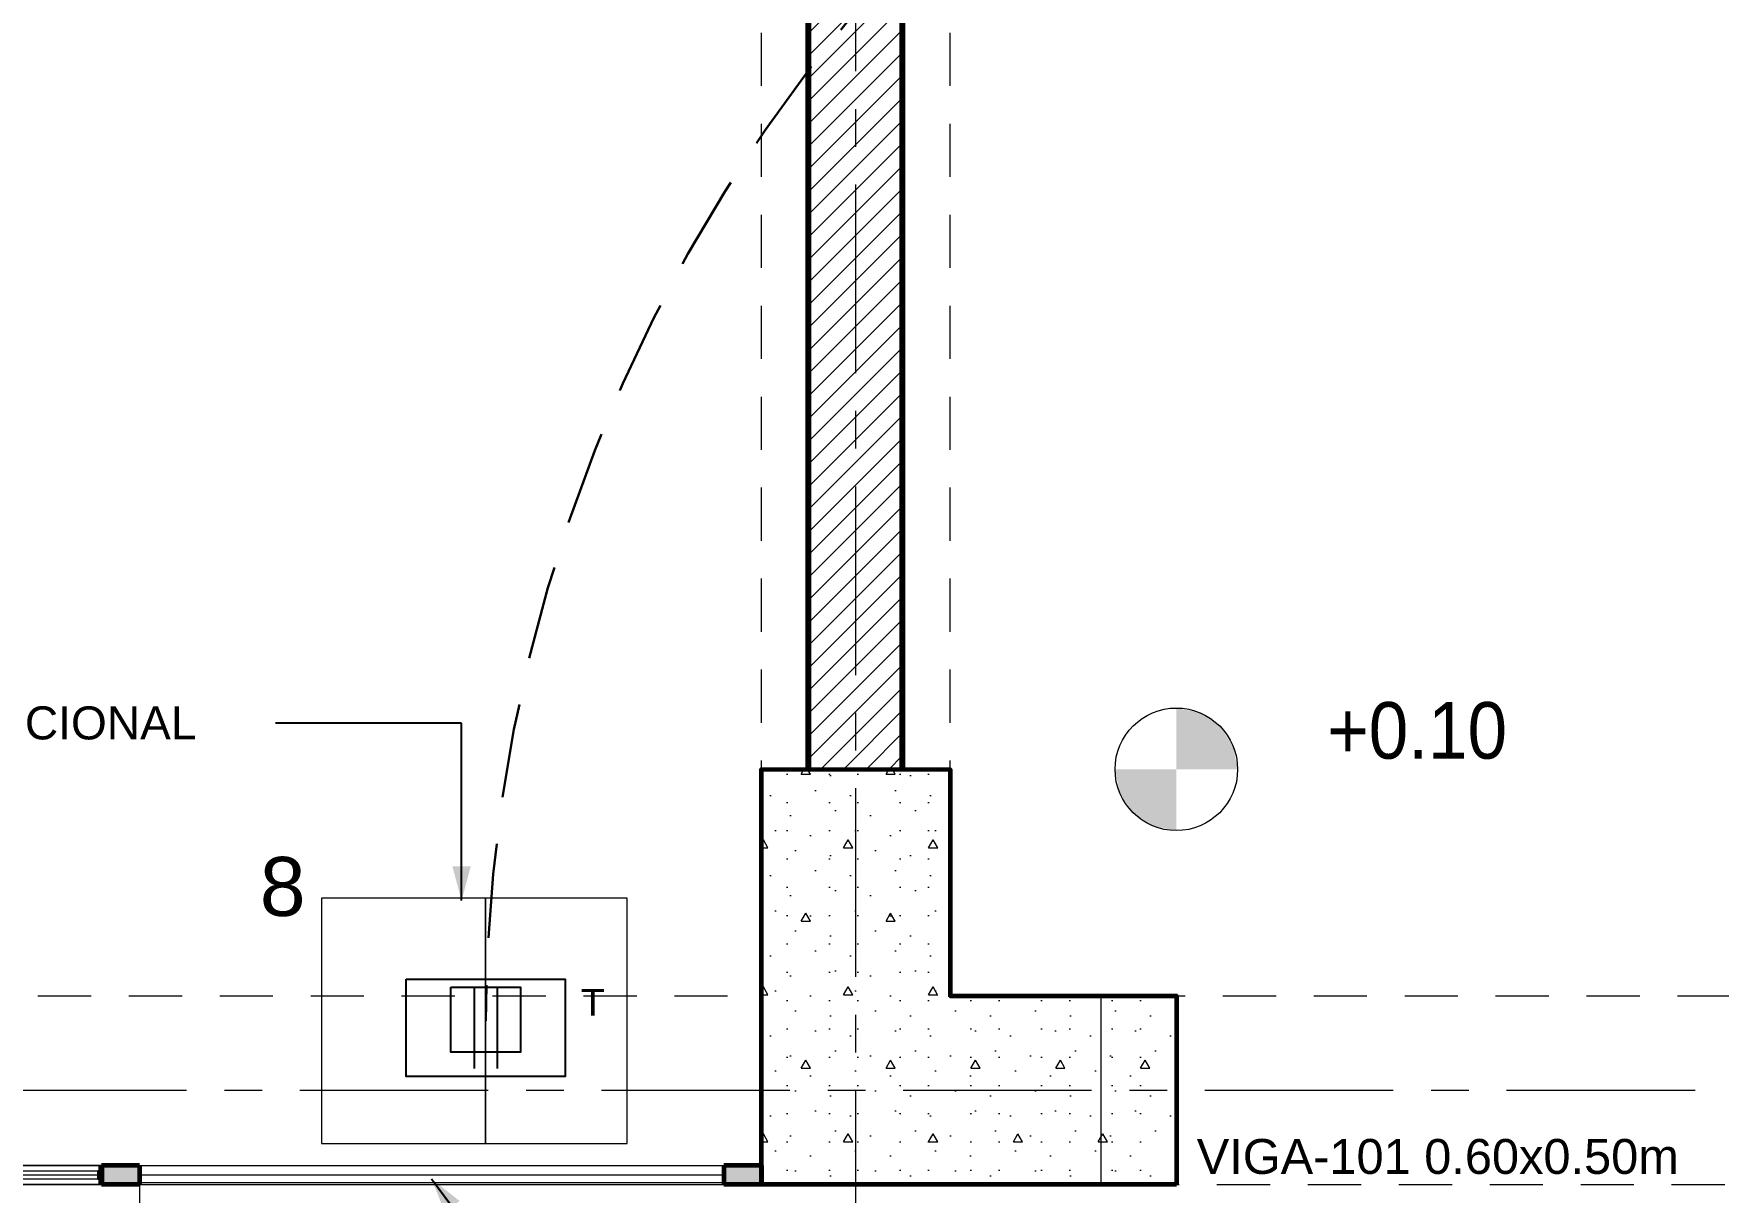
# Model space of a CAD drawing. Header units: inches. Extents: x -19 to 5698, y -728 to 92.
# Drawn here: x 21.14 to 25.607, y 29.679 to 32.75 of the extents above; entities that cross this region are included whole.
import ezdxf

# ---------------------------------------------------------------- set-up
doc = ezdxf.new("R2010")
doc.units = ezdxf.units.IN
doc.header["$MEASUREMENT"] = 0
doc.set_wipeout_variables(frame=1)
for name, pattern in [('HIDDEN', [0.375, 0.25, -0.125]), ('Hidden Line', [0.195611, 0.141111, -0.0545]), ('Punto & Raya', [0.65, 0.5, -0.075, 0, -0.075]), ('Wipeout_Contour', [1, 0, -1])]:
    doc.linetypes.add(name, pattern=pattern)
doc.layers.get('0').update_dxf_attribs({"color": 61})
for name, color, linetype, lineweight in [('00 conduct tomacorr', 120, 'HIDDEN', 30), ('00 IE LUZ EMERGENCIA', 253, 'Continuous', 0), ('T.S.', 61, 'Continuous', 25)]:
    doc.layers.add(name, color=color, linetype=linetype, lineweight=lineweight)
for name, color, linetype in [('02 _ ARQ _ ALB _ Ejes Generales', 251, 'Continuous'), ('02 _ ARQ _ ALB _ Mobiliario', 7, 'Continuous'), ('02 _ ARQ _ ALB _ Muros Interiores', 7, 'Continuous'), ('02 _ ARQ _ ZON _ Espacio.3D', 7, 'Continuous'), ('08 _ STR _ EXT _ 06 Columnas', 7, 'Continuous'), ('08 _ STR _ EXT _ 09 Vigas', 251, 'Continuous'), ('Acabado - Muros', 7, 'Continuous'), ('Estructura - 04 MURO', 7, 'Continuous'), ('Interior - Mobiliario', 7, 'Continuous'), ('Notas - Etiquetas', 7, 'Continuous')]:
    doc.layers.add(name, color=color, linetype=linetype)
doc.styles.add('Annotative', font='arial.ttf')
doc.styles.add('Estilo_Generado_4', font='swisse.ttf')
doc.dimstyles.new('Estilo_Generado__8', dxfattribs={"dimtxt": 0.18, "dimasz": 0.0912, "dimexe": 0.18, "dimexo": 0.0625, "dimgap": 0, "dimtad": 0, "dimtih": 1, "dimtoh": 1, "dimdec": 4, "dimzin": 0, "dimdsep": 46, "dimcen": 0.09, "dimadec": 0, "dimazin": 0, "dimtfac": 1, "dimtdec": 4, "dimtmove": 0, "dimatfit": 3, "dimldrblk": 'ARROWHEAD_5', "dimfxl": 1, "dimtolj": 1, "dimtzin": 0, "dimarcsym": 0})

# ---------------------------------------------------------------- blocks, each defined once
blk = doc.blocks.new('ARROWHEAD_5')
at = {"linetype": 'Continuous', "lineweight": 0}
blk.add_hatch(color=0, dxfattribs=at).paths.add_polyline_path([(-1, 0.2679), (0, 0), (-1, -0.2679)])
at = {"color": 0, "linetype": 'Continuous', "lineweight": 0}
blk.add_line((0, 0), (-1, 0), dxfattribs=at)
blk = doc.blocks.new('T.S.')
for p, q in [((2755.0914, 1630.1123), (2755.0914, 1629.8975)), ((2755.153, 1630.1123), (2755.153, 1629.8975))]:
    blk.add_line(p, q)
for points in [[(2754.9116, 1630.1338), (2755.3328, 1630.1338), (2755.3328, 1629.8758), (2754.9116, 1629.8758)], [(2755.0298, 1630.1123), (2755.2146, 1630.1123), (2755.2146, 1629.9403), (2755.0298, 1629.9403)]]:
    blk.add_lwpolyline(points, close=True)
at = {"color": 3, "insert": (2755.3768, 1630.1075), "char_height": 0.07, "attachment_point": 1}
blk.add_mtext_dynamic_manual_height_columns('{\\fVerdana|b0|i0|c0|p34;\\C1;T}', width=0.044429, gutter_width=12.5, heights=[0], dxfattribs=at)

msp = doc.modelspace()

# ---------------------------------------------------------------- hatches: boundary and pattern name
at = {"linetype": 'Continuous', "lineweight": 13}
for points in [[(24.17, 30.8002), (24.3325, 30.8002), (24.3201, 30.8624), (24.2849, 30.9151), (24.2322, 30.9503), (24.17, 30.9627)], [(24.17, 30.8002), (24.0075, 30.8002), (24.0198, 30.738), (24.0551, 30.6853), (24.1078, 30.65), (24.17, 30.6377)]]:
    msp.add_hatch(color=7, dxfattribs=at).paths.add_polyline_path(points)

# ---------------------------------------------------------------- linework, layer by layer
at = {"color": 7, "linetype": 'Continuous', "lineweight": 13}
msp.add_circle((24.17, 30.8002), 0.1625, dxfattribs=at)
at = {"layer": '02 _ ARQ _ ALB _ Ejes Generales', "color": 251, "linetype": 'Punto & Raya', "lineweight": 13, "true_color": 0x636466}
msp.add_line((5.8454, 29.95), (54.57, 29.95), dxfattribs=at)
at = {"layer": '02 _ ARQ _ ALB _ Mobiliario', "color": 175, "linetype": 'Continuous', "lineweight": 13, "flags": 128}
for points in [[(22.3384, 30.4586), (21.9034, 30.4586), (21.9034, 29.8086), (22.3384, 29.8086)], [(22.3384, 30.4586), (22.3384, 29.8086), (22.7134, 29.8086), (22.7134, 30.4586)]]:
    msp.add_lwpolyline(points, close=True, dxfattribs=at)
at = {"layer": '02 _ ARQ _ ALB _ Muros Interiores', "color": 165, "linetype": 'Continuous', "lineweight": 15}
for p, q in [((21.32, 29.75), (19.82, 29.75)), ((21.31, 29.735), (19.83, 29.735)), ((21.31, 29.725), (19.83, 29.725)), ((19.83, 29.715), (21.31, 29.715)), ((21.32, 29.7), (19.82, 29.7))]:
    msp.add_line(p, q, dxfattribs=at)
at = {"layer": '02 _ ARQ _ ALB _ Muros Interiores', "color": 165, "linetype": 'Continuous', "lineweight": 25}
for p, q in [((21.32, 29.735), (21.31, 29.735)), ((21.31, 29.735), (21.31, 29.715)), ((21.31, 29.715), (21.32, 29.715))]:
    msp.add_line(p, q, dxfattribs=at)
at = {"layer": '02 _ ARQ _ ALB _ Muros Interiores', "color": 7, "linetype": 'Continuous', "lineweight": 80}
for p, q in [((21.32, 29.735), (21.32, 29.75)), ((21.32, 29.735), (21.32, 29.75)), ((21.32, 29.715), (21.32, 29.735)), ((21.32, 29.715), (21.32, 29.735)), ((21.32, 29.715), (21.32, 29.735)), ((21.32, 29.7), (21.32, 29.715)), ((21.32, 29.7), (21.32, 29.715))]:
    msp.add_line(p, q, dxfattribs=at)
at = {"layer": '02 _ ARQ _ ZON _ Espacio.3D', "color": 254, "linetype": 'Continuous', "lineweight": 0, "flags": 128}
msp.add_lwpolyline([(43.67, 39.65), (37.77, 39.65), (37.77, 39.4), (37.57, 39.4), (37.57, 39), (37.07, 39), (37.07, 39.4), (36.87, 39.4), (36.87, 39.65), (30.97, 39.65), (30.97, 39.4), (30.57, 39.4), (30.57, 39), (30.07, 39), (30.07, 39.65), (23.57, 39.65), (23.57, 39), (23.4437, 39), (23.4437, 30.8001), (23.57, 30.8001), (23.57, 30.2), (23.97, 30.2), (23.97, 29.7), (9.07, 29.7)], dxfattribs=at)
msp.add_lwpolyline([(16.57, 39.4), (16.57, 39), (16.57, 31.0001), (16.57, 30.1999), (16.97, 30.1999), (16.97, 29.75), (23.07, 29.75), (23.07, 30.8002), (23.195, 30.8002), (23.195, 39), (23.07, 39), (23.07, 39.4), (22.67, 39.4), (22.67, 39.65), (16.97, 39.65), (16.97, 39.4)], close=True, dxfattribs=at)
at = {"layer": '08 _ STR _ EXT _ 09 Vigas', "color": 251, "linetype": 'Hidden Line', "lineweight": 13, "true_color": 0x636466}
for p, q in [((23.07, 30.2), (23.07, 39.4)), ((23.57, 30.2), (23.57, 39.4)), ((16.57, 30.2), (23.07, 30.2)), ((23.57, 30.2), (30.07, 30.2)), ((23.07, 17.4), (23.07, 29.7)), ((23.57, 17.4), (23.57, 29.7))]:
    msp.add_line(p, q, dxfattribs=at)
at = {"layer": 'Acabado - Muros', "color": 7, "linetype": 'Continuous', "lineweight": 60}
for p, q in [((21.32, 29.75), (21.32, 29.7)), ((23.07, 29.75), (23.07, 29.7))]:
    msp.add_line(p, q, dxfattribs=at)

# ---------------------------------------------------------------- block references
at = {"layer": 'T.S.'}
msp.add_blockref('T.S.', (-2732.7837, -1599.8897), dxfattribs=at)

# ---------------------------------------------------------------- texts
at = {"color": 7, "lineweight": 13, "insert": (24.57, 30.8263), "char_height": 0.15, "attachment_point": 7, "style": 'Estilo_Generado_4'}
msp.add_mtext('\\A1;{\\W0.900000x;\\pql;\\fSwis721 Ex BT|b0|i0|c0|p34;+0.10}', dxfattribs=at)
at = {"layer": '00 IE LUZ EMERGENCIA', "style": 'Annotative'}
msp.add_attdef('8', (21.7395, 30.4117), '', height=0.1562, dxfattribs=at)
at = {"layer": 'Notas - Etiquetas', "color": 5, "linetype": 'Continuous', "lineweight": 35, "insert": (19.7312, 30.9226), "char_height": 0.0875, "attachment_point": 4, "style": 'Estilo_Generado_4'}
msp.add_mtext('\\A1;{\\pql;\\fSwis721 Ex BT|b0|i0|c0|p34;IMPRESORA MULTIFUNCIONAL}', dxfattribs=at)
at = {"layer": 'Notas - Etiquetas', "color": 171, "linetype": 'Continuous', "lineweight": 13, "insert": (24.2241, 29.7267), "char_height": 0.0925, "attachment_point": 7, "style": 'Estilo_Generado_4'}
msp.add_mtext('\\A1;{\\pql;\\fSwis721 Ex BT|b0|i0|c0|p34;VIGA-101\\fSwis721 Ex BT|b0|i0|c0|p34; \\fSwis721 Ex BT|b0|i0|c0|p34;0.60\\fSwis721 Ex BT|b0|i0|c0|p34;x\\fSwis721 Ex BT|b0|i0|c0|p34;0.50\\fSwis721 Ex BT|b0|i0|c0|p34;m}', dxfattribs=at)

# ---------------------------------------------------------------- leaders
at = {"layer": 'Notas - Etiquetas', "color": 144, "linetype": 'Continuous', "lineweight": 13, "annotation_type": 0, "has_hookline": 1, "hookline_direction": 1, "text_width": 2.0495}
msp.add_leader([(22.2745, 30.4522), (22.2745, 30.9226), (21.7808, 30.9226)], dimstyle='Estilo_Generado__8', dxfattribs=at)

# ---------------------------------------------------------------- next in the draw order: wipeouts: each hides what was drawn before it
at = {"color": 254, "linetype": 'Wipeout_Contour', "lineweight": 0, "ltscale": 148.401896}
msp.add_wipeout([(22.97, 29.7), (22.97, 29.75), (21.42, 29.75), (21.42, 29.7)], dxfattribs=at).dxf.layer = 'Acabado - Muros'
at = {"color": 254, "linetype": 'Wipeout_Contour', "lineweight": 0, "ltscale": 168.062022}
msp.add_wipeout([(23.1937, 30.8002), (23.4437, 30.8001), (23.4437, 39), (23.1937, 39)], dxfattribs=at).dxf.layer = 'Estructura - 04 MURO'

# ---------------------------------------------------------------- next in the draw order: hatches: boundary and pattern name
at = {"layer": '08 _ STR _ EXT _ 06 Columnas', "linetype": 'Continuous', "lineweight": 9}
h = msp.add_hatch(dxfattribs=at)
h.set_pattern_fill('HORMIGÓN_EN_MASA_0002', style=0, pattern_type=2)
h.set_pattern_definition([(0, (0, 0), (0, 0.3897114), [0.024375, -0.200625]), (0, (0.1125, 0.19486), (0, 0.3897114), [0.024375, -0.200625]), (60, (0, 0), (-0.3375, 0.1948557), [0.024375, -0.200625]), (60, (0.225, 0), (-0.3375, 0.1948557), [0.024375, -0.200625]), (120, (0.02437, 0), (0.3375, 0.1948557), [0.024375, -0.200625]), (120, (0.24938, 0), (0.3375, 0.1948557), [0.024375, -0.200625]), (0, (0, 0.0375), (0, 0.075), [0, -0.075, 0, -0.1125]), (45, (0.0375, 0.0375), (-0.05303301, 0.05303301), [0, -0.05625, 0, -0.09375])])
h.paths.add_polyline_path([(24.17, 29.7), (24.17, 30.1999), (23.57, 30.2), (23.57, 30.8001), (23.07, 30.8002), (23.07, 29.7)])
at = {"layer": 'Estructura - 04 MURO', "linetype": 'Continuous', "lineweight": 5}
h = msp.add_hatch(dxfattribs=at)
h.set_pattern_fill('LADRILLO_COMÚN_0002', color=250, style=0, pattern_type=2)
h.set_pattern_definition([(45, (0, 0), (-0.03005204, 0.03005204), [])])
h.paths.add_polyline_path([(23.1937, 30.8002), (23.4437, 30.8001), (23.4437, 39), (23.1937, 39)])

# ---------------------------------------------------------------- next in the draw order: linework, layer by layer
at = {"layer": '00 conduct tomacorr'}
msp.add_arc((26.5199, 30.1173), 4.1815, 137.3645, 179.7764, dxfattribs=at)
at = {"layer": '02 _ ARQ _ ALB _ Ejes Generales', "color": 251, "linetype": 'Punto & Raya', "lineweight": 13, "true_color": 0x636466}
msp.add_line((23.32, 3.05), (23.32, 44.9), dxfattribs=at)
at = {"layer": '08 _ STR _ EXT _ 06 Columnas', "color": 7, "linetype": 'Continuous', "lineweight": 60, "flags": 128}
msp.add_lwpolyline([(24.17, 29.7), (23.07, 29.7), (23.07, 30.8002), (23.57, 30.8001), (23.57, 30.2), (24.17, 30.1999)], close=True, dxfattribs=at)
at = {"layer": 'Acabado - Muros', "color": 7, "linetype": 'Continuous', "lineweight": 60}
for p, q in [((21.42, 29.75), (21.32, 29.75)), ((23.07, 29.75), (22.97, 29.75))]:
    msp.add_line(p, q, dxfattribs=at)
at = {"layer": 'Acabado - Muros', "color": 251, "linetype": 'Continuous', "lineweight": 13, "flags": 128}
for points in [[(21.42, 29.75), (22.97, 29.75)], [(21.42, 29.7), (22.97, 29.7)]]:
    msp.add_lwpolyline(points, dxfattribs=at)
at = {"layer": 'Estructura - 04 MURO', "color": 7, "linetype": 'Continuous', "lineweight": 80, "flags": 128}
for points in [[(23.1937, 39), (23.1937, 30.8001)], [(23.4437, 30.8001), (23.4437, 39)]]:
    msp.add_lwpolyline(points, dxfattribs=at)

# ---------------------------------------------------------------- next in the draw order: wipeouts: each hides what was drawn before it
at = {"color": 254, "linetype": 'Wipeout_Contour', "lineweight": 0, "ltscale": 148.37022}
msp.add_wipeout([(22.97, 29.705), (22.97, 29.725), (21.42, 29.725), (21.42, 29.705)], dxfattribs=at).dxf.layer = 'Acabado - Muros'

# ---------------------------------------------------------------- next in the draw order: hatches: boundary and pattern name
at = {"layer": 'Acabado - Muros', "linetype": 'Continuous', "lineweight": 0}
for points in [[(21.42, 29.7), (21.42, 29.75), (21.32, 29.75), (21.32, 29.7)], [(22.97, 29.7), (23.07, 29.7), (23.07, 29.75), (22.97, 29.75)]]:
    msp.add_hatch(color=254, dxfattribs=at).paths.add_polyline_path(points)
h = msp.add_hatch(dxfattribs=at)
h.set_pattern_fill('CONTRACHAPADO_0002', color=254, style=0, pattern_type=2)
h.set_pattern_definition([(0, (0, 0), (0, 0.03), [])])
h.paths.add_polyline_path([(22.97, 29.705), (22.97, 29.725), (21.42, 29.725), (21.42, 29.705)])

# ---------------------------------------------------------------- next in the draw order: linework, layer by layer
at = {"layer": '08 _ STR _ EXT _ 09 Vigas', "color": 251, "linetype": 'Hidden Line', "lineweight": 13, "true_color": 0x636466}
msp.add_line((9.57, 29.7), (30.07, 29.7), dxfattribs=at)
at = {"layer": 'Acabado - Muros', "color": 7, "linetype": 'Continuous', "lineweight": 60}
for p, q in [((21.42, 29.75), (21.42, 29.7)), ((22.97, 29.75), (22.97, 29.7)), ((21.42, 29.7), (21.32, 29.7)), ((23.07, 29.7), (22.97, 29.7))]:
    msp.add_line(p, q, dxfattribs=at)
at = {"layer": 'Acabado - Muros', "color": 7, "linetype": 'Continuous', "lineweight": 13, "flags": 128}
msp.add_lwpolyline([(22.97, 29.705), (22.97, 29.725), (21.42, 29.725), (21.42, 29.705)], close=True, dxfattribs=at)
at = {"layer": 'Interior - Mobiliario', "color": 175, "linetype": 'Continuous', "lineweight": 13, "flags": 128}
msp.add_lwpolyline([(19.72, 29.7), (21.42, 29.7), (21.42, 29.5001), (19.72, 29.5001)], close=True, dxfattribs=at)

# ---------------------------------------------------------------- next in the draw order: leaders
at = {"layer": 'Notas - Etiquetas', "color": 144, "linetype": 'Continuous', "lineweight": 13, "annotation_type": 0, "has_hookline": 1, "hookline_direction": 0, "text_width": 1.8382}
msp.add_leader([(22.195, 29.715), (22.4106, 29.4248), (22.5918, 29.4248)], dimstyle='Estilo_Generado__8', dxfattribs=at)

doc.saveas('drawing.dxf')
